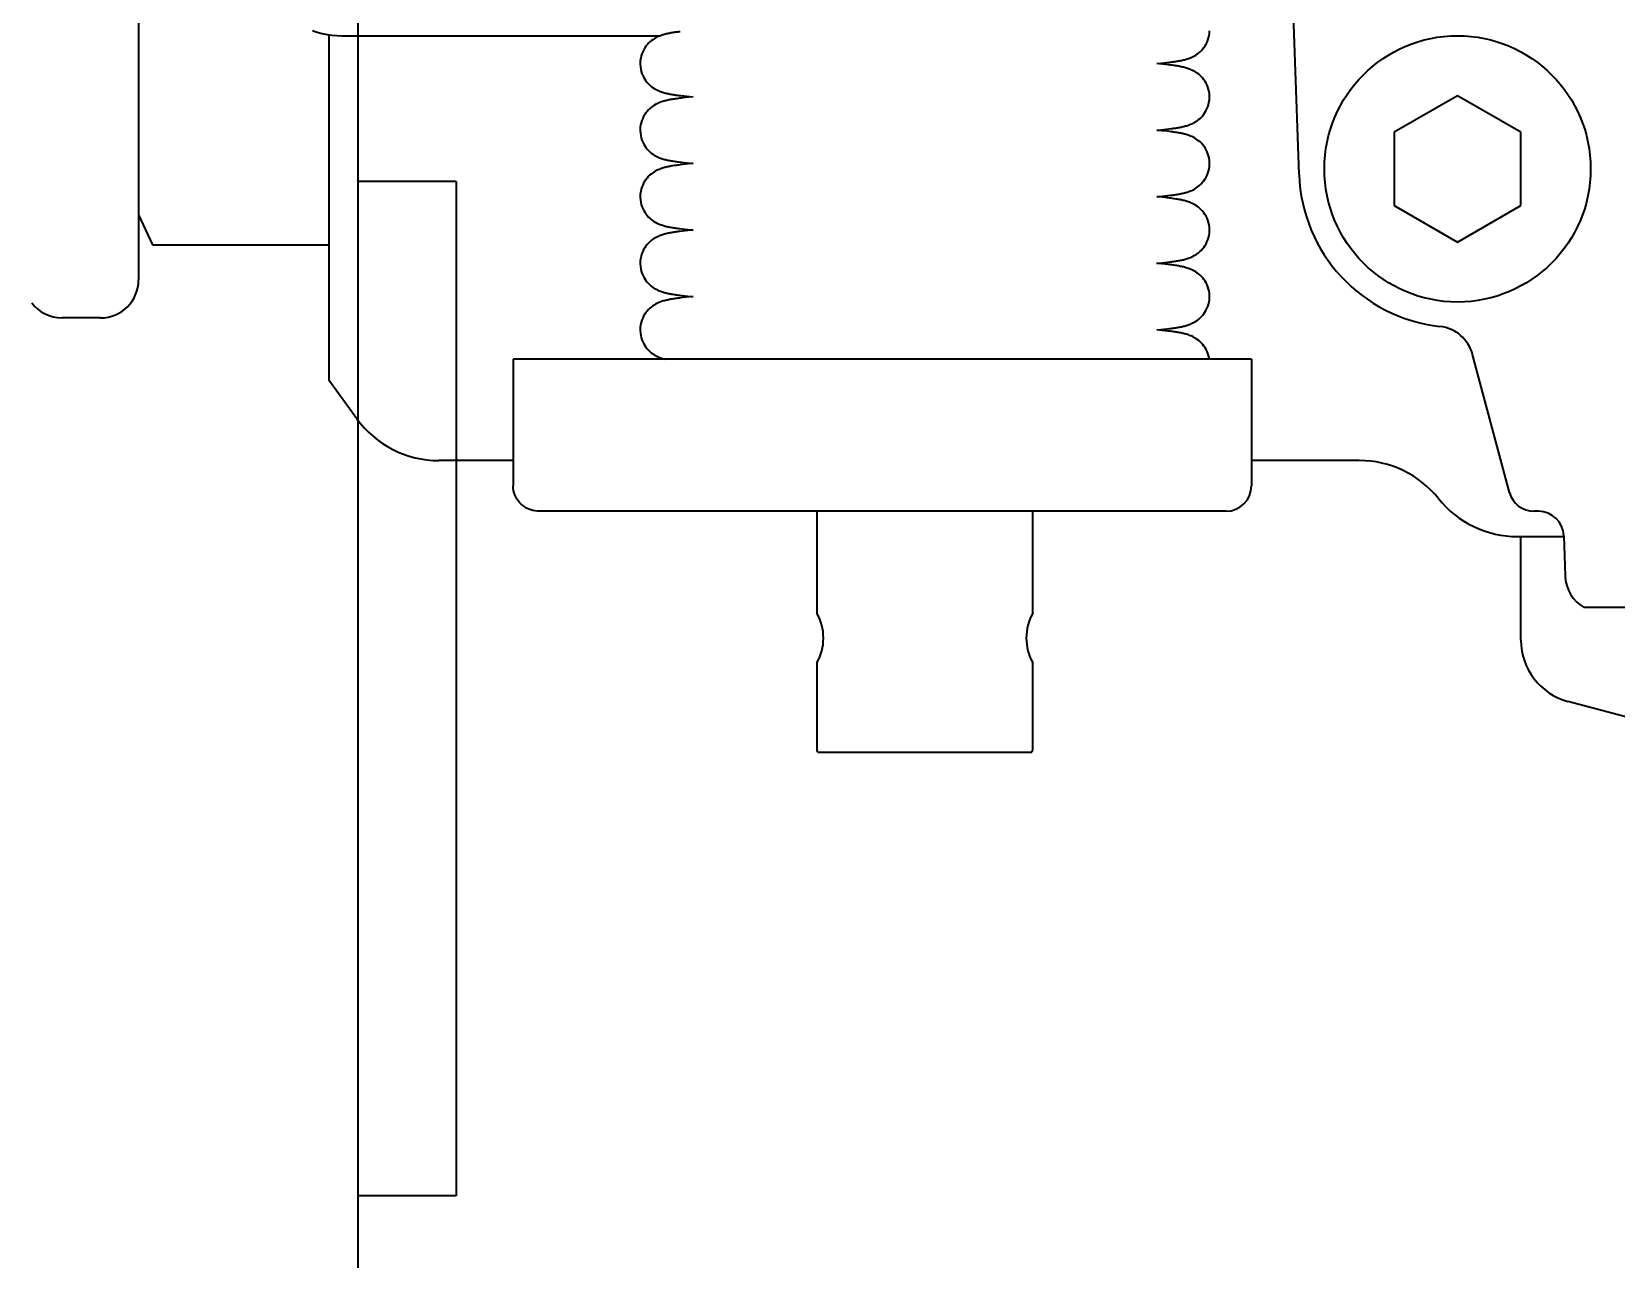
# Model space of a CAD drawing. Header units: millimetres. Extents: x 120 to 10915, y 515 to 8014.
# Drawn here: x 10174.1 to 10299, y 2035 to 2131.8 of the extents above; entities that cross this region are included whole.
import ezdxf

# ---------------------------------------------------------------- set-up
doc = ezdxf.new("R2010")
doc.units = ezdxf.units.MM
doc.layers.get('0').update_dxf_attribs({"lineweight": 13})
doc.layers.add('205_Chassis_top_view', color=7, linetype='Continuous', lineweight=13)
doc.layers.add('210_BWA_components_top_view', color=7, linetype='Continuous', lineweight=13)

# ---------------------------------------------------------------- blocks, each defined once
blk = doc.blocks.new('2888087_1')
at = {"layer": '205_Chassis_top_view', "color": 3, "lineweight": 35}
for p, q in [((10182.5, 57.75), (10182.5, -57.75)), ((10274.00761, -49.436117), (10273.426336, -32.790603)), ((10197.5, -38.416861), (10197.5, -65.668643)), ((10198.532732, -38.5), (10223.637353, -38.5)), ((10262.972032, -40.714038), (10262.780599, -40.695948)), ((10262.781748, -40.696056), (10263.094032, -40.665869)), ((10263.23145, -40.739964), (10262.972032, -40.714038)), ((10263.094032, -40.665869), (10263.338408, -40.640721)), ((10263.472331, -40.765692), (10263.23145, -40.739964)), ((10263.338408, -40.640721), (10263.566708, -40.615609)), ((10263.566708, -40.615609), (10263.779744, -40.590451)), ((10225.632637, -43.379263), (10225.388119, -43.406467)), ((10225.498622, -43.247973), (10225.72654, -43.272565)), ((10225.89427, -43.352191), (10225.632637, -43.379263)), ((10225.72654, -43.272565), (10225.971067, -43.297308)), ((10226.21818, -43.320858), (10225.89427, -43.352191)), ((10225.971067, -43.297308), (10226.219248, -43.32096)), ((10286.5, -43.226497), (10281.5, -46.113249)), ((10291.5, -46.113249), (10286.5, -43.226497)), ((10262.780074, -45.945889), (10262.897142, -45.935042)), ((10262.954741, -45.962368), (10262.780844, -45.945962)), ((10262.897142, -45.935042), (10263.130333, -45.912234)), ((10263.193519, -45.986066), (10262.954741, -45.962368)), ((10263.130333, -45.912234), (10263.349778, -45.88951)), ((10263.41837, -46.009773), (10263.193519, -45.986066)), ((10263.349778, -45.88951), (10263.5561, -45.866815)), ((10263.630041, -46.033572), (10263.41837, -46.009773)), ((10263.5561, -45.866815), (10263.75015, -45.844059)), ((10263.75015, -45.844059), (10263.93269, -45.821143)), ((10281.5, -46.113249), (10281.5, -51.886751)), ((10291.5, -51.886751), (10291.5, -46.113249)), ((10225.391068, -48.656126), (10225.183204, -48.681015)), ((10225.614856, -48.631174), (10225.391068, -48.656126)), ((10225.525626, -48.500974), (10225.756895, -48.525723)), ((10225.855874, -48.606048), (10225.614856, -48.631174)), ((10225.756895, -48.525723), (10226.004781, -48.550603)), ((10226.115677, -48.580632), (10225.855874, -48.606048)), ((10226.004781, -48.550603), (10226.220099, -48.571015)), ((10226.220099, -48.571015), (10226.115677, -48.580632)), ((10262.779621, -51.195968), (10262.970755, -51.177977)), ((10262.970755, -51.177977), (10263.206457, -51.154501)), ((10263.206457, -51.154501), (10263.428783, -51.130985)), ((10263.428783, -51.130985), (10263.638435, -51.107342)), ((10263.638435, -51.107342), (10263.836059, -51.083474)), ((10281.5, -51.886751), (10286.5, -54.773503)), ((10286.5, -54.773503), (10291.5, -51.886751)), ((10182.5, -52.630774), (10183.604788, -55)), ((10225.375913, -53.907881), (10225.177131, -53.93177)), ((10225.364052, -53.732632), (10225.577715, -53.756693)), ((10225.58665, -53.884227), (10225.375913, -53.907881)), ((10225.577715, -53.756693), (10225.805519, -53.780727)), ((10225.80996, -53.860711), (10225.58665, -53.884227)), ((10225.805519, -53.780727), (10226.048292, -53.804817)), ((10226.046483, -53.83725), (10225.80996, -53.860711)), ((10226.219838, -53.820995), (10226.046483, -53.83725)), ((10226.048292, -53.804817), (10226.219319, -53.820946)), ((10183.604788, -55), (10197.5, -55)), ((10262.780292, -56.445879), (10262.948706, -56.430106)), ((10262.929019, -56.459895), (10262.780849, -56.445932)), ((10263.196776, -56.4864), (10262.929019, -56.459895)), ((10262.948706, -56.430106), (10263.185809, -56.406613)), ((10263.185809, -56.406613), (10263.409602, -56.383072)), ((10263.443255, -56.51249), (10263.196776, -56.4864)), ((10263.409602, -56.383072), (10263.620747, -56.359399)), ((10263.620747, -56.359399), (10263.819868, -56.335495)), ((10225.44425, -59.150037), (10225.230965, -59.175131)), ((10225.367735, -58.983061), (10225.580264, -59.006971)), ((10225.671082, -59.125164), (10225.44425, -59.150037)), ((10225.580264, -59.006971), (10225.806522, -59.03083)), ((10225.911913, -59.100431), (10225.671082, -59.125164)), ((10225.806522, -59.03083), (10226.047432, -59.054734)), ((10226.218234, -59.070843), (10225.911913, -59.100431)), ((10226.047432, -59.054734), (10226.218234, -59.070843)), ((10179.5, -60.75), (10176.46612, -60.75)), ((10262.968017, -61.71365), (10262.780602, -61.695944)), ((10262.782044, -61.69608), (10263.107458, -61.664528)), ((10263.211171, -61.737875), (10262.968017, -61.71365)), ((10263.107458, -61.664528), (10263.350848, -61.639395)), ((10263.438611, -61.761982), (10263.211171, -61.737875)), ((10263.350848, -61.639395), (10263.57698, -61.614437)), ((10263.651459, -61.786072), (10263.438611, -61.761982)), ((10263.57698, -61.614437), (10263.787169, -61.589539)), ((10290.602802, -74.517638), (10287.685102, -63.628631)), ((10212.034845, -64), (10212.034845, -74)), ((10270.249757, -64), (10212.034845, -64)), ((10223.654532, -63.898506), (10223.740656, -63.928804)), ((10270.25, -64), (10270.25, -74)), ((10199.704068, -68.702282), (10197.5, -65.668643)), ((10212.034845, -72), (10206.176204, -72)), ((10278.754032, -72), (10270.25, -72)), ((10268.249901, -76), (10214.114868, -76)), ((10236, -76.681447), (10236, -76)), ((10253, -76), (10253, -84.062049)), ((10292.878151, -76), (10292.534654, -76)), ((10236, -84.062049), (10236, -76.554933)), ((10291.244029, -78), (10294.876933, -78)), ((10291.5, -86.163365), (10291.5, -78)), ((10294.876933, -77.930201), (10294.987789, -81.104698)), ((10330.510602, -83.6), (10296.489398, -83.6)), ((10236, -94.877568), (10236, -87.937847)), ((10253, -87.937847), (10253, -94.877568)), ((10324.711759, -98.899064), (10295.205905, -90.992994)), ((10236.070686, -95), (10235.999988, -94.877547)), ((10252.929314, -95), (10253.000012, -94.877547)), ((10236.070785, -95), (10252.929215, -95))]:
    blk.add_line(p, q, dxfattribs=at)
for points in [[(10196.214844, -38.086414), (10196.591797, -38.212399), (10196.974609, -38.315716), (10197.361328, -38.396271), (10197.75, -38.453907), (10198.141602, -38.488483), (10198.533203, -38.5)], [(10225.211914, -38.177456), (10225.112305, -38.189903), (10225.016602, -38.2024), (10224.923828, -38.215008), (10224.833984, -38.227745), (10224.746094, -38.240627), (10224.662109, -38.253719), (10224.579102, -38.267029), (10224.5, -38.280609), (10224.421875, -38.294579), (10224.345703, -38.308975), (10224.270508, -38.323879), (10224.196289, -38.339573), (10224.123047, -38.356106), (10224.049805, -38.373661), (10223.975586, -38.392834), (10223.899414, -38.413799), (10223.822266, -38.436897), (10223.740234, -38.46331), (10223.65332, -38.493744), (10223.563477, -38.528694), (10223.466797, -38.569515), (10223.365234, -38.61771), (10223.257812, -38.673901), (10223.148438, -38.738277), (10223.037109, -38.811974), (10222.923828, -38.895882), (10222.813477, -38.989311), (10222.706055, -39.092506), (10222.602539, -39.206333), (10222.503906, -39.33025), (10222.413086, -39.463928), (10222.329102, -39.607464), (10222.25293, -39.760582), (10222.1875, -39.92239), (10222.133789, -40.092754), (10222.09082, -40.272419), (10222.0625, -40.461044), (10222.050781, -40.657108), (10222.049805, -40.695999)], [(10263.779297, -40.59045), (10263.880859, -40.577812), (10263.978516, -40.565121), (10264.073242, -40.552322), (10264.164062, -40.539413), (10264.25293, -40.526363), (10264.338867, -40.513084), (10264.421875, -40.49955), (10264.503906, -40.485722), (10264.583008, -40.471451), (10264.661133, -40.456692), (10264.737305, -40.441364), (10264.813477, -40.425205), (10264.887695, -40.408154), (10264.962891, -40.390015), (10265.039062, -40.37022), (10265.116211, -40.348564), (10265.195312, -40.324703), (10265.277344, -40.297535), (10265.364258, -40.266365), (10265.455078, -40.230698), (10265.550781, -40.189259), (10265.652344, -40.140686), (10265.757812, -40.084339), (10265.865234, -40.019958), (10265.975586, -39.946461), (10266.085938, -39.863003), (10266.195312, -39.770107), (10266.300781, -39.667423), (10266.40332, -39.554184), (10266.5, -39.430996), (10266.59082, -39.298153), (10266.673828, -39.155582), (10266.748047, -39.003719), (10266.8125, -38.843433), (10266.866211, -38.67487), (10266.908203, -38.497562), (10266.936523, -38.311928), (10266.949219, -38.119354)], [(10222.049805, -40.695892), (10222.050781, -40.745983), (10222.063477, -40.939915), (10222.092773, -41.12661), (10222.134766, -41.304623), (10222.189453, -41.473591), (10222.254883, -41.63414), (10222.329102, -41.786129), (10222.413086, -41.928684), (10222.503906, -42.061478), (10222.601562, -42.184593), (10222.704102, -42.297726), (10222.810547, -42.400318), (10222.920898, -42.493198), (10223.032227, -42.576645), (10223.142578, -42.650047), (10223.250977, -42.714291), (10223.357422, -42.770454), (10223.458984, -42.818714), (10223.554688, -42.859703), (10223.644531, -42.894863), (10223.730469, -42.925484), (10223.8125, -42.952065), (10223.889648, -42.975307), (10223.964844, -42.996376), (10224.039062, -43.015614), (10224.112305, -43.033199), (10224.18457, -43.04974), (10224.257812, -43.065422), (10224.332031, -43.080299), (10224.407227, -43.094654), (10224.484375, -43.108574), (10224.5625, -43.122089), (10224.643555, -43.135334), (10224.727539, -43.148354), (10224.813477, -43.161163), (10224.901367, -43.17382), (10224.993164, -43.186348), (10225.087891, -43.198765), (10225.185547, -43.211121), (10225.286133, -43.223427), (10225.499023, -43.247974)], [(10266.950195, -43.320995), (10266.949219, -43.284904), (10266.9375, -43.091419), (10266.910156, -42.905109), (10266.869141, -42.72744), (10266.816406, -42.55875), (10266.75293, -42.398365), (10266.678711, -42.246429), (10266.59668, -42.103809), (10266.506836, -41.970741), (10266.411133, -41.847137), (10266.30957, -41.733356), (10266.204102, -41.629951), (10266.094727, -41.536175), (10265.984375, -41.451759), (10265.874023, -41.377323), (10265.765625, -41.311974), (10265.65918, -41.254711), (10265.556641, -41.205444), (10265.460938, -41.163567), (10265.370117, -41.127609), (10265.283203, -41.096302), (10265.201172, -41.069145), (10265.123047, -41.045406), (10265.046875, -41.023895), (10264.972656, -41.004261), (10264.899414, -40.986317), (10264.825195, -40.96944), (10264.750977, -40.953438), (10264.676758, -40.938259), (10264.600586, -40.923603), (10264.521484, -40.909389), (10264.441406, -40.89558), (10264.359375, -40.882042), (10264.274414, -40.868736), (10264.186523, -40.855633), (10264.094727, -40.84264), (10264.000977, -40.829731), (10263.90332, -40.816898), (10263.801758, -40.804092), (10263.695312, -40.791298), (10263.472656, -40.765694)], [(10225.387695, -43.406467), (10225.272461, -43.420135), (10225.160156, -43.433865), (10225.052734, -43.447674), (10224.948242, -43.461571), (10224.848633, -43.475586), (10224.751953, -43.48978), (10224.65918, -43.504169), (10224.569336, -43.518799), (10224.481445, -43.533821), (10224.396484, -43.549255), (10224.313477, -43.565208), (10224.231445, -43.581993), (10224.151367, -43.599686), (10224.071289, -43.618484), (10223.989258, -43.639065), (10223.90625, -43.661835), (10223.821289, -43.687035), (10223.733398, -43.715397), (10223.643555, -43.747517), (10223.549805, -43.783989), (10223.453125, -43.825859), (10223.352539, -43.874119), (10223.248047, -43.92955), (10223.140625, -43.993042), (10223.03125, -44.065887), (10222.919922, -44.1488), (10222.810547, -44.241577), (10222.703125, -44.344837), (10222.599609, -44.459301), (10222.500977, -44.584167), (10222.40918, -44.719234), (10222.325195, -44.864532), (10222.249023, -45.019119), (10222.18457, -45.18206), (10222.130859, -45.353157), (10222.088867, -45.532326), (10222.061523, -45.718922), (10222.049805, -45.911667), (10222.049805, -45.945999)], [(10263.932617, -45.821144), (10264.020508, -45.809566), (10264.104492, -45.797901), (10264.1875, -45.786106), (10264.267578, -45.774174), (10264.344727, -45.762081), (10264.420898, -45.749756), (10264.495117, -45.737186), (10264.567383, -45.724319), (10264.638672, -45.711018), (10264.708008, -45.697258), (10264.777344, -45.682945), (10264.84668, -45.667797), (10264.915039, -45.651756), (10264.984375, -45.634651), (10265.054688, -45.615868), (10265.12793, -45.595245), (10265.202148, -45.572449), (10265.28125, -45.546288), (10265.365234, -45.516121), (10265.453125, -45.481426), (10265.547852, -45.440701), (10265.648438, -45.392368), (10265.754883, -45.335831), (10265.864258, -45.270897), (10265.975586, -45.196068), (10266.088867, -45.11068), (10266.199219, -45.016499), (10266.304688, -44.913799), (10266.405273, -44.801613), (10266.5, -44.680836), (10266.587891, -44.552681), (10266.667969, -44.416504), (10266.740234, -44.270454), (10266.804688, -44.115307), (10266.859375, -43.950974), (10266.90332, -43.774033), (10266.93457, -43.583725), (10266.949219, -43.38229), (10266.950195, -43.320892)], [(10222.049805, -45.945892), (10222.050781, -45.997288), (10222.063477, -46.192429), (10222.092773, -46.380222), (10222.135742, -46.559193), (10222.191406, -46.728977), (10222.256836, -46.890221), (10222.333008, -47.042793), (10222.417969, -47.185802), (10222.509766, -47.318901), (10222.607422, -47.442169), (10222.711914, -47.555317), (10222.819336, -47.657803), (10222.929688, -47.750496), (10223.041992, -47.833675), (10223.15332, -47.906704), (10223.262695, -47.970467), (10223.369141, -48.026104), (10223.470703, -48.073853), (10223.56543, -48.114349), (10223.65625, -48.149044), (10223.742188, -48.179276), (10223.823242, -48.205532), (10223.900391, -48.228508), (10223.976562, -48.249363), (10224.050781, -48.268436), (10224.124023, -48.2859), (10224.196289, -48.302349), (10224.270508, -48.317963), (10224.344727, -48.332794), (10224.420898, -48.347118), (10224.498047, -48.361027), (10224.577148, -48.374546), (10224.65918, -48.387806), (10224.744141, -48.400848), (10224.830078, -48.413696), (10224.919922, -48.426399), (10225.012695, -48.438984), (10225.108398, -48.451462), (10225.208008, -48.463886), (10225.30957, -48.476269), (10225.525391, -48.500973)], [(10266.950195, -48.570999), (10266.949219, -48.533546), (10266.9375, -48.338825), (10266.910156, -48.151424), (10266.868164, -47.972843), (10266.814453, -47.80341), (10266.75, -47.642399), (10266.675781, -47.489956), (10266.592773, -47.346954), (10266.501953, -47.213634), (10266.405273, -47.089909), (10266.302734, -46.976116), (10266.196289, -46.872803), (10266.085938, -46.779167), (10265.974609, -46.694954), (10265.863281, -46.620831), (10265.754883, -46.555901), (10265.647461, -46.4991), (10265.545898, -46.450321), (10265.450195, -46.408936), (10265.359375, -46.373463), (10265.272461, -46.342598), (10265.19043, -46.315838), (10265.113281, -46.292469), (10265.038086, -46.271301), (10264.963867, -46.251995), (10264.890625, -46.234367), (10264.818359, -46.217804), (10264.745117, -46.202118), (10264.671875, -46.187256), (10264.59668, -46.172932), (10264.519531, -46.159058), (10264.441406, -46.145607), (10264.361328, -46.132442), (10264.279297, -46.119526), (10264.194336, -46.106831), (10264.107422, -46.094311), (10264.017578, -46.08194), (10263.924805, -46.069702), (10263.829102, -46.057568), (10263.629883, -46.033573)], [(10225.183594, -48.681015), (10225.084961, -48.693493), (10224.989258, -48.706009), (10224.897461, -48.718632), (10224.808594, -48.731384), (10224.722656, -48.744282), (10224.638672, -48.757397), (10224.557617, -48.770756), (10224.478516, -48.784393), (10224.400391, -48.79845), (10224.325195, -48.812946), (10224.250977, -48.82798), (10224.176758, -48.843834), (10224.104492, -48.860569), (10224.03125, -48.878372), (10223.957031, -48.897858), (10223.880859, -48.919216), (10223.802734, -48.942795), (10223.720703, -48.969784), (10223.634766, -49.000904), (10223.543945, -49.036663), (10223.447266, -49.078339), (10223.345703, -49.127407), (10223.239258, -49.184486), (10223.129883, -49.249672), (10223.019531, -49.323986), (10222.908203, -49.408321), (10222.798828, -49.502045), (10222.693359, -49.605412), (10222.59082, -49.719196), (10222.495117, -49.842846), (10222.405273, -49.976013), (10222.322266, -50.118782), (10222.249023, -50.270916), (10222.18457, -50.431549), (10222.130859, -50.60054), (10222.089844, -50.778584), (10222.0625, -50.96534), (10222.050781, -51.159336), (10222.049805, -51.195995)], [(10263.835938, -51.083473), (10263.930664, -51.071392), (10264.022461, -51.0592), (10264.112305, -51.046871), (10264.199219, -51.034389), (10264.283203, -51.021736), (10264.365234, -51.00885), (10264.445312, -50.995716), (10264.523438, -50.982288), (10264.599609, -50.968437), (10264.673828, -50.954132), (10264.74707, -50.939281), (10264.820312, -50.923607), (10264.892578, -50.907043), (10264.964844, -50.889416), (10265.039062, -50.87011), (10265.115234, -50.848938), (10265.192383, -50.825558), (10265.274414, -50.798817), (10265.360352, -50.768005), (10265.450195, -50.732632), (10265.545898, -50.691422), (10265.647461, -50.642944), (10265.753906, -50.586571), (10265.862305, -50.522137), (10265.972656, -50.448586), (10266.083008, -50.36504), (10266.192383, -50.272091), (10266.298828, -50.169453), (10266.401367, -50.056324), (10266.498047, -49.933262), (10266.588867, -49.800583), (10266.671875, -49.658199), (10266.74707, -49.506443), (10266.811523, -49.34618), (10266.865234, -49.177551), (10266.908203, -48.999954), (10266.936523, -48.813747), (10266.949219, -48.620373), (10266.950195, -48.570896)], [(10222.049805, -51.195896), (10222.050781, -51.2453), (10222.063477, -51.438587), (10222.091797, -51.624687), (10222.133789, -51.80217), (10222.188477, -51.970676), (10222.25293, -52.130821), (10222.327148, -52.282463), (10222.410156, -52.424747), (10222.500977, -52.557354), (10222.597656, -52.680374), (10222.700195, -52.793484), (10222.805664, -52.896133), (10222.915039, -52.98912), (10223.026367, -53.07272), (10223.136719, -53.146336), (10223.245117, -53.210854), (10223.351562, -53.267315), (10223.452148, -53.315865), (10223.547852, -53.357124), (10223.638672, -53.392532), (10223.724609, -53.423359), (10223.805664, -53.4501), (10223.883789, -53.473465), (10223.958984, -53.494625), (10224.032227, -53.513916), (10224.104492, -53.531528), (10224.177734, -53.548077), (10224.25, -53.563744), (10224.323242, -53.578587), (10224.397461, -53.592896), (10224.473633, -53.606754), (10224.551758, -53.620201), (10224.631836, -53.633362), (10224.713867, -53.64629), (10224.797852, -53.658997), (10224.885742, -53.671543), (10224.975586, -53.683952), (10225.068359, -53.696243), (10225.164062, -53.708447), (10225.364258, -53.732632)], [(10263.430664, -51.261112), (10263.199219, -51.236641), (10262.889648, -51.206154), (10262.779297, -51.196041)], [(10266.950195, -53.820999), (10266.949219, -53.782516), (10266.9375, -53.58675), (10266.90918, -53.398312), (10266.867188, -53.218697), (10266.8125, -53.048267), (10266.74707, -52.886364), (10266.671875, -52.733116), (10266.587891, -52.589432), (10266.496094, -52.455631), (10266.398438, -52.331631), (10266.294922, -52.217751), (10266.1875, -52.114552), (10266.076172, -52.021183), (10265.963867, -51.937363), (10265.852539, -51.863739), (10265.743164, -51.799435), (10265.636719, -51.743305), (10265.53418, -51.695099), (10265.438477, -51.65419), (10265.347656, -51.61911), (10265.260742, -51.588497), (10265.177734, -51.561855), (10265.099609, -51.53849), (10265.022461, -51.517235), (10264.946289, -51.497742), (10264.871094, -51.479839), (10264.795898, -51.462936), (10264.719727, -51.446854), (10264.641602, -51.431538), (10264.5625, -51.41671), (10264.481445, -51.402302), (10264.397461, -51.388264), (10264.311523, -51.374451), (10264.22168, -51.360821), (10264.128906, -51.347355), (10264.032227, -51.333961), (10263.931641, -51.320618), (10263.827148, -51.307316), (10263.71875, -51.29401), (10263.605469, -51.280678), (10263.430664, -51.26107)], [(10225.176758, -53.93177), (10225.082031, -53.943867), (10224.989258, -53.956078), (10224.899414, -53.968426), (10224.811523, -53.980934), (10224.726562, -53.993618), (10224.643555, -54.006535), (10224.563477, -54.019699), (10224.485352, -54.033157), (10224.408203, -54.047035), (10224.333008, -54.061367), (10224.259766, -54.076237), (10224.185547, -54.091927), (10224.113281, -54.10849), (10224.040039, -54.126114), (10223.96582, -54.145405), (10223.889648, -54.166546), (10223.8125, -54.18988), (10223.730469, -54.216579), (10223.643555, -54.247364), (10223.552734, -54.28273), (10223.457031, -54.323994), (10223.355469, -54.372631), (10223.248047, -54.429272), (10223.139648, -54.494061), (10223.02832, -54.568069), (10222.916016, -54.652195), (10222.805664, -54.745773), (10222.699219, -54.84906), (10222.59668, -54.962868), (10222.499023, -55.086658), (10222.40918, -55.220081), (10222.325195, -55.363239), (10222.250977, -55.515865), (10222.186523, -55.677082), (10222.131836, -55.846752), (10222.09082, -56.025589), (10222.0625, -56.213257), (10222.050781, -56.40826), (10222.049805, -56.445999)], [(10263.820312, -56.335495), (10263.915039, -56.323395), (10264.007812, -56.311184), (10264.098633, -56.298832), (10264.185547, -56.286331), (10264.270508, -56.273655), (10264.353516, -56.26075), (10264.433594, -56.247601), (10264.512695, -56.234161), (10264.588867, -56.220306), (10264.664062, -56.206001), (10264.738281, -56.191162), (10264.811523, -56.17551), (10264.884766, -56.158993), (10264.957031, -56.141422), (10265.03125, -56.1222), (10265.107422, -56.101151), (10265.18457, -56.077923), (10265.266602, -56.05138), (10265.352539, -56.020817), (10265.443359, -55.985741), (10265.538086, -55.944855), (10265.639648, -55.896721), (10265.746094, -55.84071), (10265.854492, -55.776608), (10265.96582, -55.70332), (10266.077148, -55.619957), (10266.1875, -55.527142), (10266.293945, -55.424568), (10266.397461, -55.31142), (10266.495117, -55.18824), (10266.585938, -55.055336), (10266.669922, -54.912624), (10266.745117, -54.760452), (10266.810547, -54.599705), (10266.865234, -54.430511), (10266.907227, -54.252274), (10266.936523, -54.065353), (10266.949219, -53.871201), (10266.950195, -53.820892)], [(10222.049805, -56.445896), (10222.050781, -56.495663), (10222.063477, -56.689289), (10222.091797, -56.875706), (10222.134766, -57.053474), (10222.188477, -57.222233), (10222.253906, -57.382595), (10222.329102, -57.534428), (10222.412109, -57.676865), (10222.50293, -57.809574), (10222.599609, -57.932648), (10222.702148, -58.045773), (10222.808594, -58.148392), (10222.917969, -58.241318), (10223.029297, -58.324837), (10223.139648, -58.398335), (10223.248047, -58.462704), (10223.354492, -58.519001), (10223.456055, -58.567394), (10223.551758, -58.608509), (10223.641602, -58.643787), (10223.727539, -58.674503), (10223.80957, -58.70116), (10223.886719, -58.724457), (10223.961914, -58.745564), (10224.036133, -58.764812), (10224.108398, -58.782391), (10224.180664, -58.798912), (10224.253906, -58.81456), (10224.327148, -58.829384), (10224.402344, -58.843674), (10224.478516, -58.857521), (10224.555664, -58.870949), (10224.635742, -58.88409), (10224.71875, -58.896996), (10224.802734, -58.909679), (10224.890625, -58.922203), (10224.980469, -58.934582), (10225.072266, -58.946835), (10225.167969, -58.958996), (10225.368164, -58.983063)], [(10266.950195, -59.070999), (10266.949219, -59.033737), (10266.9375, -58.839138), (10266.910156, -58.651791), (10266.868164, -58.473175), (10266.814453, -58.303638), (10266.75, -58.142513), (10266.675781, -57.989941), (10266.592773, -57.846798), (10266.501953, -57.713371), (10266.405273, -57.589573), (10266.302734, -57.475739), (10266.195312, -57.372429), (10266.085938, -57.278843), (10265.974609, -57.19471), (10265.863281, -57.120663), (10265.754883, -57.05582), (10265.647461, -56.999107), (10265.545898, -56.950359), (10265.450195, -56.908955), (10265.359375, -56.873432), (10265.272461, -56.842472), (10265.19043, -56.815578), (10265.112305, -56.792042), (10265.035156, -56.770683), (10264.959961, -56.751156), (10264.885742, -56.733276), (10264.811523, -56.716442), (10264.737305, -56.70047), (10264.661133, -56.685295), (10264.583984, -56.670647), (10264.504883, -56.656437), (10264.423828, -56.642632), (10264.34082, -56.629093), (10264.254883, -56.615799), (10264.166016, -56.602711), (10264.074219, -56.589722), (10263.978516, -56.576817), (10263.879883, -56.56398), (10263.777344, -56.551144), (10263.669922, -56.538292), (10263.443359, -56.512489)], [(10225.231445, -59.175133), (10225.128906, -59.187775), (10225.03125, -59.200504), (10224.935547, -59.213333), (10224.84375, -59.226273), (10224.754883, -59.239353), (10224.668945, -59.252628), (10224.584961, -59.266121), (10224.503906, -59.279873), (10224.424805, -59.294018), (10224.347656, -59.30859), (10224.271484, -59.323669), (10224.196289, -59.339554), (10224.12207, -59.3563), (10224.047852, -59.374084), (10223.972656, -59.393532), (10223.895508, -59.414856), (10223.817383, -59.438381), (10223.734375, -59.465202), (10223.647461, -59.496056), (10223.556641, -59.531406), (10223.460938, -59.572357), (10223.360352, -59.620041), (10223.255859, -59.675236), (10223.147461, -59.738705), (10223.037109, -59.81181), (10222.924805, -59.895317), (10222.813477, -59.988762), (10222.706055, -60.092632), (10222.600586, -60.207756), (10222.501953, -60.333355), (10222.40918, -60.469273), (10222.324219, -60.615475), (10222.249023, -60.770821), (10222.183594, -60.934319), (10222.129883, -61.105759), (10222.088867, -61.284901), (10222.061523, -61.471031), (10222.049805, -61.662914), (10222.049805, -61.695999)], [(10263.787109, -61.589539), (10263.886719, -61.577057), (10263.983398, -61.564533), (10264.076172, -61.551903), (10264.166016, -61.539146), (10264.253906, -61.526245), (10264.338867, -61.513138), (10264.420898, -61.499802), (10264.500977, -61.486198), (10264.579102, -61.472198), (10264.655273, -61.457779), (10264.730469, -61.442844), (10264.804688, -61.42712), (10264.87793, -61.410557), (10264.951172, -61.392971), (10265.025391, -61.373772), (10265.101562, -61.352776), (10265.179688, -61.329655), (10265.260742, -61.303242), (10265.347656, -61.272858), (10265.4375, -61.238003), (10265.533203, -61.197357), (10265.634766, -61.149475), (10265.741211, -61.093727), (10265.849609, -61.029869), (10265.960938, -60.956772), (10266.072266, -60.87355), (10266.183594, -60.78083), (10266.290039, -60.678314), (10266.393555, -60.565151), (10266.492188, -60.441887), (10266.583984, -60.308826), (10266.667969, -60.165874), (10266.743164, -60.013405), (10266.80957, -59.852303), (10266.864258, -59.682701), (10266.907227, -59.50399), (10266.936523, -59.31654), (10266.949219, -59.121811), (10266.950195, -59.070892)], [(10222.049805, -61.695892), (10222.050781, -61.747082), (10222.063477, -61.942039), (10222.092773, -62.129681), (10222.135742, -62.308533), (10222.191406, -62.47823), (10222.256836, -62.639404), (10222.333008, -62.791924), (10222.416992, -62.934902), (10222.508789, -63.067978), (10222.607422, -63.191242), (10222.710938, -63.304394), (10222.818359, -63.406895), (10222.928711, -63.499599), (10223.041016, -63.582802), (10223.152344, -63.655865), (10223.260742, -63.719677), (10223.367188, -63.775368), (10223.46875, -63.823177), (10223.564453, -63.863739), (10223.654297, -63.898506)], [(10266.924805, -64), (10266.910156, -63.904293), (10266.869141, -63.726555), (10266.816406, -63.557884), (10266.751953, -63.397549), (10266.678711, -63.245701), (10266.59668, -63.103184), (10266.506836, -62.970203), (10266.411133, -62.846664), (10266.30957, -62.732929), (10266.203125, -62.629536), (10266.094727, -62.535721), (10265.983398, -62.451248), (10265.873047, -62.376766), (10265.764648, -62.311367), (10265.657227, -62.254063), (10265.555664, -62.204815), (10265.459961, -62.16301), (10265.369141, -62.127159), (10265.282227, -62.095993), (10265.201172, -62.069016), (10265.124023, -62.045486), (10265.048828, -62.024208), (10264.974609, -62.004833), (10264.902344, -61.987167), (10264.831055, -61.970585), (10264.757812, -61.954895), (10264.685547, -61.940044), (10264.611328, -61.925735), (10264.536133, -61.91188), (10264.458984, -61.898445), (10264.378906, -61.885296), (10264.297852, -61.872383), (10264.213867, -61.859688), (10264.126953, -61.847153), (10264.038086, -61.834747), (10263.946289, -61.82246), (10263.850586, -61.810261), (10263.651367, -61.786072)], [(10223.740234, -63.928806), (10223.822266, -63.955128), (10223.899414, -63.978165), (10223.975586, -63.999084)], [(10214.114258, -76), (10213.939453, -75.992966), (10213.765625, -75.971794), (10213.59375, -75.936447), (10213.423828, -75.887009), (10213.258789, -75.823662), (10213.099609, -75.746643), (10212.947266, -75.656319), (10212.802734, -75.553177), (10212.667969, -75.437805), (10212.542969, -75.310898), (10212.429688, -75.173271), (10212.328125, -75.025871), (10212.241211, -74.869713), (10212.167969, -74.705917), (10212.110352, -74.535721), (10212.069336, -74.360413), (10212.043945, -74.181366), (10212.035156, -74)]]:
    blk.add_lwpolyline(points, dxfattribs=at)
blk.add_circle((10286.5, -49), 10.5, dxfattribs=at)
for centre, radius, start, end in [((10286.5, -49), 12.5, 181.999418, 263.656137), ((10179.5, -57.75), 3, 270, 0), ((10176.46612, -57.75), 3, 217, 270), ((10284.787324, -64.405088), 3, 14.997031, 83.658789), ((10206.176204, -64), 8, 216, 270), ((10278.754033, -80), 8, 38.682187, 90.000013), ((10268.25, -74), 2, 270, 0), ((10292.534659, -74), 2, 194.99996, 270), ((10291.244029, -70), 8, 218.682187, 270), ((10292.878151, -78), 2, 2, 90), ((10297.985961, -81), 3, 182, 240.073565), ((10232.5, -86), 4, 330.82862, 29.179937), ((10256.5, -86), 4, 150.820063, 209.17138), ((10296.5, -86.163365), 5, 180, 255)]:
    blk.add_arc(centre, radius, start, end, dxfattribs=at)
blk = doc.blocks.new('2974938_1')
at = {"layer": '210_BWA_components_top_view', "color": 3, "lineweight": 35}
for p, q in [((10199.8, 850), (10199.8, -850)), ((10199.8, -50), (10199.8, -130)), ((10207.55, -50), (10199.8, -50)), ((10207.55, -50), (10207.55, -130)), ((10207.55, -130), (10199.8, -130))]:
    blk.add_line(p, q, dxfattribs=at)

msp = doc.modelspace()

# ---------------------------------------------------------------- block references
at = {"color": 7, "lineweight": 35}
for name in ['2974938_1', '2888087_1']:
    msp.add_blockref(name, (0, 2170), dxfattribs=at)

doc.saveas('drawing.dxf')
